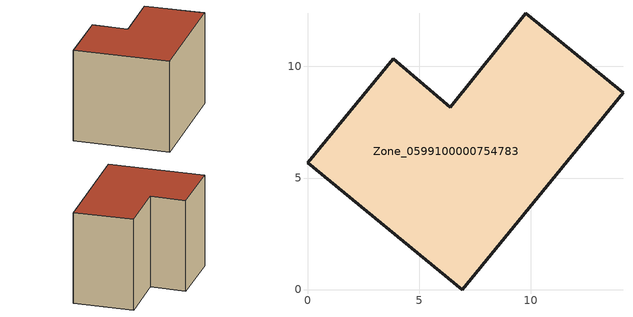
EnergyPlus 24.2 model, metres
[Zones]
Zone_0599100000754783
 floor ground (C_G): 6.94,0 0,5.69 3.84,10.34 6.39,8.17 9.78,12.38 14.14,8.82 z0
 wall outside (C_F): 0,5.69 6.94,0 14.14,8.82 9.78,12.38 6.39,8.17 3.84,10.34 0,5.69 z0:8.82
 roof outside (C_R): 3.84,10.34 0,5.69 6.94,0 14.14,8.82 9.78,12.38 6.39,8.17 z8.82
[BUILDING]
Pand.0599100000754783: North Axis=0; Terrain=City; Loads Convergence Tolerance Value=0.04; Temperature Convergence Tolerance Value=0.4; Solar Distribution=FullExterior; Maximum Number of Warmup Days=25; Minimum Number of Warmup Days=1
[Site:Location]
Rotterdam.The.Hague.AP_ZH_NLD Design_Conditions: Latitude=51.96; Longitude=4.45; Time Zone=1; Elevation=-4.5
[SITE:GROUNDTEMPERATURE:BUILDINGSURFACE]
18, 18, 18, 18, 18, 18, 18, 18, 18, 18, 18, 18
[MATERIAL] Thermal Absorptance=0.9; Solar Absorptance=0.7; Visible Absorptance=0.7
Name | Roughness | Thickness | Conductivity | Density | Specific Heat
G.TC.2006-2014 | MediumSmooth | 0.15 | 0.06 | 540 | 1210
F.TC.2006-2014 | Rough | 0.3 | 0.12 | 1920 | 840
R.TC.2006-2014 | MediumRough | 0.2 | 0.08 | 1500 | 1000
[CONSTRUCTION]
C_G: G.TC.2006-2014
C_F: F.TC.2006-2014
C_R: R.TC.2006-2014
[ZONE]
Zone_0599100000754783: Type=1; Multiplier=1; Ceiling Height=Autocalculate; Volume=Autocalculate; Floor Area=autocalculate; Part of Total Floor Area=Yes
[ZONEINFILTRATION:DESIGNFLOWRATE]
Infil_Zone_0599100000754783: Zone or ZoneList or Space or SpaceList=Zone_0599100000754783; Schedule=AlwaysOn; Design Flow Rate Calculation Method=Flow/Area; Flow Rate per Floor Area=0.0015; Constant Term Coefficient=1; Temperature Term Coefficient=0; Velocity Term Coefficient=0; Velocity Squared Term Coefficient=0
[HVACTEMPLATE:ZONE:IDEALLOADSAIRSYSTEM]
Zone_0599100000754783: Maximum Heating Supply Air Temperature=50; Minimum Cooling Supply Air Temperature=13; Maximum Heating Supply Air Humidity Ratio=0.0156; Minimum Cooling Supply Air Humidity Ratio=0.0077; Heating Limit=NoLimit; Cooling Limit=NoLimit; Dehumidification Control Type=ConstantSensibleHeatRatio; Cooling Sensible Heat Ratio=0.7; Dehumidification Setpoint=60; Humidification Control Type=None; Humidification Setpoint=30; Outdoor Air Method=None; Outdoor Air Flow Rate per Person=0.00944; Outdoor Air Flow Rate per Zone Floor Area=0; Outdoor Air Flow Rate per Zone=0; Demand Controlled Ventilation Type=None; Outdoor Air Economizer Type=NoEconomizer; Heat Recovery Type=None; Sensible Heat Recovery Effectiveness=0.7; Latent Heat Recovery Effectiveness=0.65
[ZONECONTROL:THERMOSTAT]
ThermostatControl_Zone_0599100000754783: Zone or ZoneList=Zone_0599100000754783; Control Type Schedule=DualSetpointControlType; Control 1=Thermostat_Zone_0599100000754783; Temperature Difference Between Cutout And Setpoint=0
[THERMOSTATSETPOINT:DUALSETPOINT]
Thermostat_Zone_0599100000754783: Heating Setpoint Temperature Schedule=HeatingSetpoint_Zone_0599100000754783; Cooling Setpoint Temperature Schedule=CoolingSetpoint_Zone_0599100000754783
[SCHEDULE:COMPACT]
HeatingSetpoint_Zone_0599100000754783: Through: 12/31, For: AllDays, Until: 24:00, 21
CoolingSetpoint_Zone_0599100000754783: Through: 12/31, For: AllDays, Until: 24:00, 24
DualSetpointControlType: Through: 12/31, For: AllDays, Until: 24:00, 4
AlwaysOn: Through: 12/31, For: AllDays, Until: 24:00, 1
